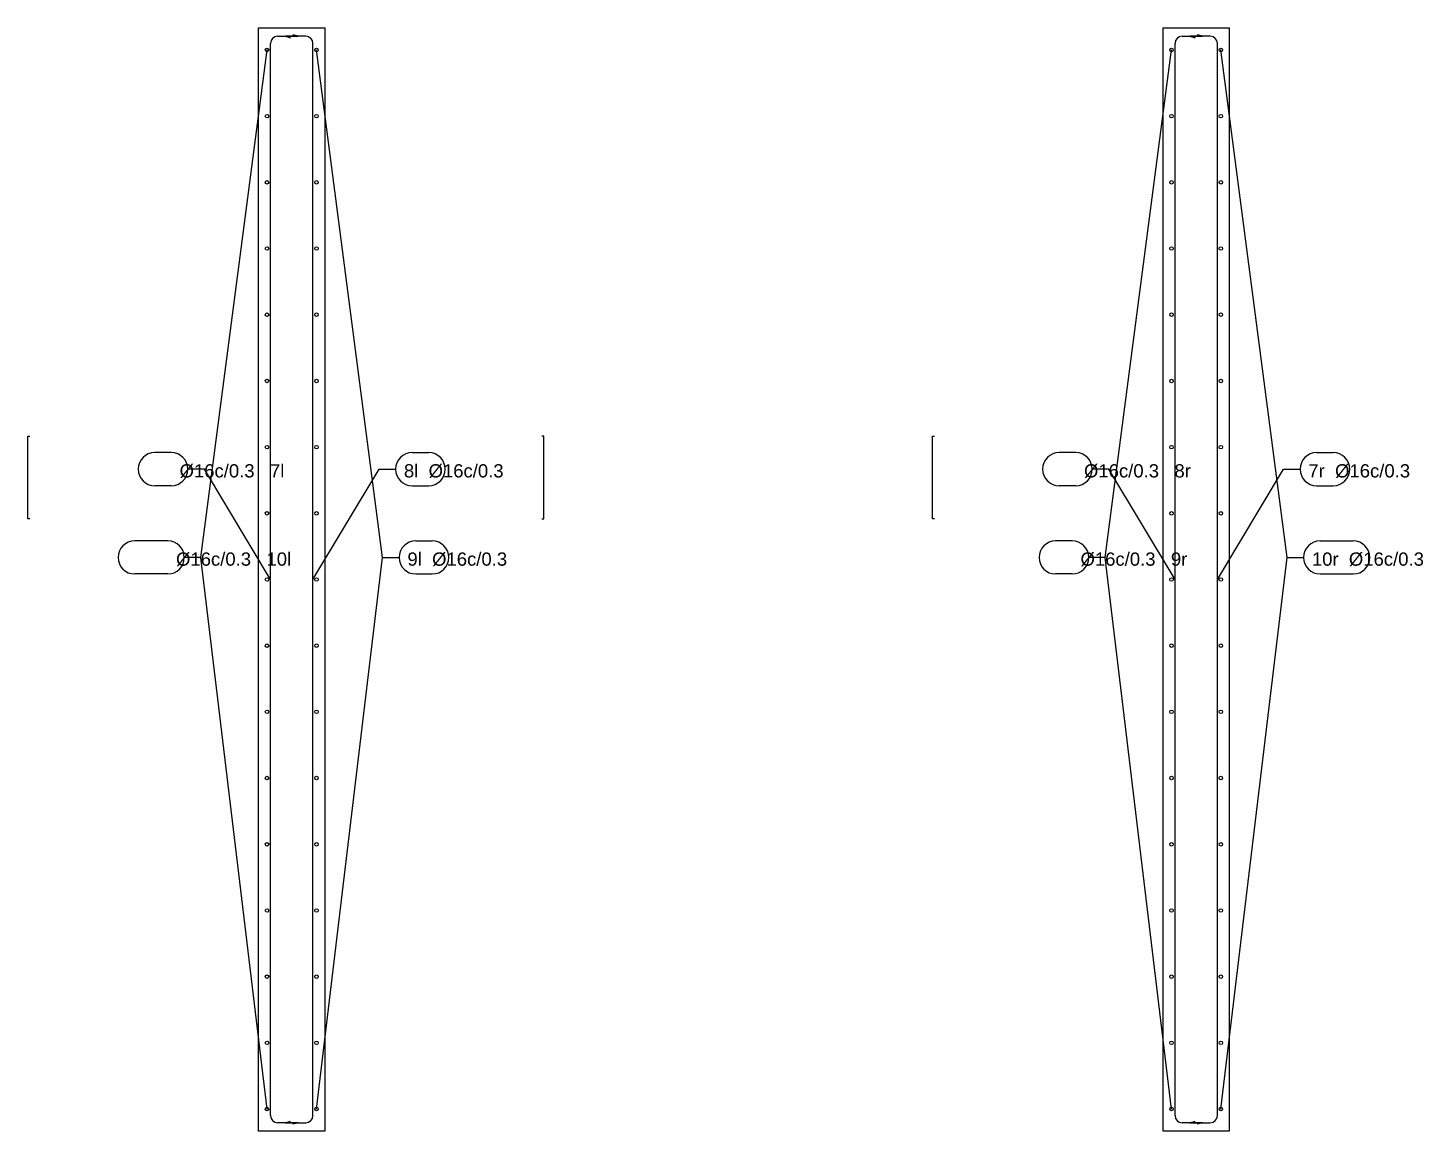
# Model space of a CAD drawing. Extents: x -1.3 to 10.1, y -0.4 to 24.9.
# Drawn here: x -1.35 to 4.98, y 5.2 to 10.2 of the extents above; entities that cross this region are included whole.
import ezdxf

# ---------------------------------------------------------------- set-up
doc = ezdxf.new("R2010")
doc.units = 0
doc.layers.get('0').update_dxf_attribs({"linetype": 'continuous'})
for name, color, linetype in [('color_0', 255, 'Continuous'), ('color_1', 254, 'Continuous'), ('color_2', 253, 'Continuous'), ('color_3', 252, 'Continuous'), ('color_4', 251, 'Continuous'), ('color_6', 249, 'Continuous')]:
    doc.layers.add(name, color=color, linetype=linetype)
doc.styles.get("Standard").update_dxf_attribs({"font": 'ARIAL.TTF'})

# ---------------------------------------------------------------- blocks, each defined once
blk = doc.blocks.new('WIRE024')
at = {"color": 2}
for p, q in [((-0.038, 5.3), (0.262, 7.8)), ((0.262, 7.8), (0.337, 7.8))]:
    blk.add_line(p, q, dxfattribs=at)
blk = doc.blocks.new('SHAPE020')
at = {"color": 0}
for p, q in [((0.412, 7.875), (0.487, 7.875)), ((0.412, 7.725), (0.487, 7.725))]:
    blk.add_line(p, q, dxfattribs=at)
for centre, start, end in [((0.412, 7.8), 90, -90), ((0.487, 7.8), -90, 90)]:
    blk.add_arc(centre, 0.075, start, end, dxfattribs=at)
blk = doc.blocks.new('CIRCLE128')
at = {"color": 1}
blk.add_circle((-0.038, 5.3), 0.008, dxfattribs=at)
blk = doc.blocks.new('CIRCLE129')
at = {"color": 1}
blk.add_circle((-0.038, 5.6), 0.008, dxfattribs=at)
blk = doc.blocks.new('CIRCLE130')
at = {"color": 1}
blk.add_circle((-0.038, 5.9), 0.008, dxfattribs=at)
blk = doc.blocks.new('CIRCLE131')
at = {"color": 1}
blk.add_circle((-0.038, 6.2), 0.008, dxfattribs=at)
blk = doc.blocks.new('CIRCLE132')
at = {"color": 1}
blk.add_circle((-0.038, 6.5), 0.008, dxfattribs=at)
blk = doc.blocks.new('CIRCLE133')
at = {"color": 1}
blk.add_circle((-0.038, 6.8), 0.008, dxfattribs=at)
blk = doc.blocks.new('CIRCLE134')
at = {"color": 1}
blk.add_circle((-0.038, 7.1), 0.008, dxfattribs=at)
blk = doc.blocks.new('CIRCLE135')
at = {"color": 1}
blk.add_circle((-0.038, 7.4), 0.008, dxfattribs=at)
blk = doc.blocks.new('CIRCLE136')
at = {"color": 1}
blk.add_circle((-0.038, 7.7), 0.008, dxfattribs=at)
blk = doc.blocks.new('CIRCLE137')
at = {"color": 1}
blk.add_circle((-0.038, 8), 0.008, dxfattribs=at)
blk = doc.blocks.new('CIRCLE138')
at = {"color": 1}
blk.add_circle((-0.038, 8.3), 0.008, dxfattribs=at)
blk = doc.blocks.new('CIRCLE139')
at = {"color": 1}
blk.add_circle((-0.038, 8.6), 0.008, dxfattribs=at)
blk = doc.blocks.new('CIRCLE140')
at = {"color": 1}
blk.add_circle((-0.038, 8.9), 0.008, dxfattribs=at)
blk = doc.blocks.new('CIRCLE141')
at = {"color": 1}
blk.add_circle((-0.038, 9.2), 0.008, dxfattribs=at)
blk = doc.blocks.new('CIRCLE142')
at = {"color": 1}
blk.add_circle((-0.038, 9.5), 0.008, dxfattribs=at)
blk = doc.blocks.new('CIRCLE143')
at = {"color": 1}
blk.add_circle((-0.038, 9.8), 0.008, dxfattribs=at)
blk = doc.blocks.new('CIRCLE144')
at = {"color": 1}
blk.add_circle((-0.038, 10.1), 0.008, dxfattribs=at)
blk = doc.blocks.new('LINE024')
at = {"color": 2}
blk.add_line((0.262, 7.8), (-0.038, 10.1), dxfattribs=at)
blk = doc.blocks.new('WIRE027')
at = {"color": 2}
for p, q in [((-0.562, 7.8), (-0.637, 7.8)), ((-0.262, 5.3), (-0.562, 7.8))]:
    blk.add_line(p, q, dxfattribs=at)
blk = doc.blocks.new('SHAPE023')
at = {"color": 0}
for p, q in [((-0.712, 7.875), (-0.862, 7.875)), ((-0.712, 7.725), (-0.862, 7.725))]:
    blk.add_line(p, q, dxfattribs=at)
for centre, start, end in [((-0.862, 7.8), 90, -90), ((-0.712, 7.8), -90, 90)]:
    blk.add_arc(centre, 0.075, start, end, dxfattribs=at)
blk = doc.blocks.new('CIRCLE145')
at = {"color": 1}
blk.add_circle((-0.262, 5.3), 0.008, dxfattribs=at)
blk = doc.blocks.new('CIRCLE146')
at = {"color": 1}
blk.add_circle((-0.262, 5.6), 0.008, dxfattribs=at)
blk = doc.blocks.new('CIRCLE147')
at = {"color": 1}
blk.add_circle((-0.262, 5.9), 0.008, dxfattribs=at)
blk = doc.blocks.new('CIRCLE148')
at = {"color": 1}
blk.add_circle((-0.262, 6.2), 0.008, dxfattribs=at)
blk = doc.blocks.new('CIRCLE149')
at = {"color": 1}
blk.add_circle((-0.262, 6.5), 0.008, dxfattribs=at)
blk = doc.blocks.new('CIRCLE150')
at = {"color": 1}
blk.add_circle((-0.262, 6.8), 0.008, dxfattribs=at)
blk = doc.blocks.new('CIRCLE151')
at = {"color": 1}
blk.add_circle((-0.262, 7.1), 0.008, dxfattribs=at)
blk = doc.blocks.new('CIRCLE152')
at = {"color": 1}
blk.add_circle((-0.262, 7.4), 0.008, dxfattribs=at)
blk = doc.blocks.new('CIRCLE153')
at = {"color": 1}
blk.add_circle((-0.262, 7.7), 0.008, dxfattribs=at)
blk = doc.blocks.new('CIRCLE154')
at = {"color": 1}
blk.add_circle((-0.262, 8), 0.008, dxfattribs=at)
blk = doc.blocks.new('CIRCLE155')
at = {"color": 1}
blk.add_circle((-0.262, 8.3), 0.008, dxfattribs=at)
blk = doc.blocks.new('CIRCLE156')
at = {"color": 1}
blk.add_circle((-0.262, 8.6), 0.008, dxfattribs=at)
blk = doc.blocks.new('CIRCLE157')
at = {"color": 1}
blk.add_circle((-0.262, 8.9), 0.008, dxfattribs=at)
blk = doc.blocks.new('CIRCLE158')
at = {"color": 1}
blk.add_circle((-0.262, 9.2), 0.008, dxfattribs=at)
blk = doc.blocks.new('CIRCLE159')
at = {"color": 1}
blk.add_circle((-0.262, 9.5), 0.008, dxfattribs=at)
blk = doc.blocks.new('CIRCLE160')
at = {"color": 1}
blk.add_circle((-0.262, 9.8), 0.008, dxfattribs=at)
blk = doc.blocks.new('CIRCLE161')
at = {"color": 1}
blk.add_circle((-0.262, 10.1), 0.008, dxfattribs=at)
blk = doc.blocks.new('LINE027')
at = {"color": 2}
blk.add_line((-0.562, 7.8), (-0.262, 10.1), dxfattribs=at)
blk = doc.blocks.new('WIRE031')
at = {"color": 3}
for p, q in [((-0.086, 10.162), (-0.179, 10.162)), ((-0.054, 5.27), (-0.054, 10.13)), ((-0.179, 5.238), (-0.086, 5.238))]:
    blk.add_line(p, q, dxfattribs=at)
for centre, start, end in [((-0.086, 10.13), 0, 90), ((-0.086, 5.27), -90, 0)]:
    blk.add_arc(centre, 0.032, start, end, dxfattribs=at)
blk = doc.blocks.new('LINE031')
at = {"color": 6}
blk.add_line((-0.179, 5.238), (-0.1549, 5.2445), dxfattribs=at)
blk = doc.blocks.new('LINE032')
at = {"color": 6}
blk.add_line((-0.179, 10.162), (-0.1549, 10.1555), dxfattribs=at)
blk = doc.blocks.new('WIRE032')
at = {"color": 2}
for p, q in [((-0.054, 7.7), (0.246, 8.2)), ((0.246, 8.2), (0.321, 8.2))]:
    blk.add_line(p, q, dxfattribs=at)
blk = doc.blocks.new('SHAPE027')
at = {"color": 0}
for p, q in [((0.396, 8.275), (0.471, 8.275)), ((0.396, 8.125), (0.471, 8.125))]:
    blk.add_line(p, q, dxfattribs=at)
for centre, start, end in [((0.396, 8.2), 90, -90), ((0.471, 8.2), -90, 90)]:
    blk.add_arc(centre, 0.075, start, end, dxfattribs=at)
blk = doc.blocks.new('SHAPE028')
at = {"color": 0}
for p, q in [((0.9935, 8.35), (0.984, 8.35)), ((0.9935, 7.975), (0.9935, 8.35)), ((0.984, 7.975), (0.9935, 7.975))]:
    blk.add_line(p, q, dxfattribs=at)
blk = doc.blocks.new('WIRE034')
at = {"color": 3}
for p, q in [((-0.246, 5.27), (-0.246, 10.13)), ((-0.214, 10.162), (-0.121, 10.162)), ((-0.121, 5.238), (-0.214, 5.238))]:
    blk.add_line(p, q, dxfattribs=at)
for centre, start, end in [((-0.214, 10.13), 90, -180), ((-0.214, 5.27), -180, -90)]:
    blk.add_arc(centre, 0.032, start, end, dxfattribs=at)
blk = doc.blocks.new('LINE034')
at = {"color": 6}
blk.add_line((-0.121, 5.238), (-0.1451, 5.2315), dxfattribs=at)
blk = doc.blocks.new('LINE035')
at = {"color": 6}
blk.add_line((-0.121, 10.162), (-0.1451, 10.1685), dxfattribs=at)
blk = doc.blocks.new('WIRE035')
at = {"color": 2}
for p, q in [((-0.546, 8.2), (-0.621, 8.2)), ((-0.246, 7.7), (-0.546, 8.2))]:
    blk.add_line(p, q, dxfattribs=at)
blk = doc.blocks.new('SHAPE030')
at = {"color": 0}
for p, q in [((-0.696, 8.275), (-0.771, 8.275)), ((-0.696, 8.125), (-0.771, 8.125))]:
    blk.add_line(p, q, dxfattribs=at)
for centre, start, end in [((-0.771, 8.2), 90, -90), ((-0.696, 8.2), -90, 90)]:
    blk.add_arc(centre, 0.075, start, end, dxfattribs=at)
blk = doc.blocks.new('SHAPE031')
at = {"color": 0}
for p, q in [((-1.346, 7.975), (-1.346, 8.35)), ((-1.346, 8.35), (-1.3365, 8.35)), ((-1.3365, 7.975), (-1.346, 7.975))]:
    blk.add_line(p, q, dxfattribs=at)
blk = doc.blocks.new('SHAPE032')
at = {"color": 4}
for p, q in [((-0.3, 5.2), (-0.3, 10.2)), ((-0.3, 10.2), (0, 10.2)), ((0, 10.2), (0, 5.2)), ((0, 5.2), (-0.3, 5.2))]:
    blk.add_line(p, q, dxfattribs=at)
blk = doc.blocks.new('WIRE036')
at = {"color": 2}
for p, q in [((4.062, 5.3), (4.362, 7.8)), ((4.362, 7.8), (4.437, 7.8))]:
    blk.add_line(p, q, dxfattribs=at)
blk = doc.blocks.new('SHAPE033')
at = {"color": 0}
for p, q in [((4.512, 7.875), (4.662, 7.875)), ((4.512, 7.725), (4.662, 7.725))]:
    blk.add_line(p, q, dxfattribs=at)
for centre, start, end in [((4.512, 7.8), 90, -90), ((4.662, 7.8), -90, 90)]:
    blk.add_arc(centre, 0.075, start, end, dxfattribs=at)
blk = doc.blocks.new('CIRCLE178')
at = {"color": 1}
blk.add_circle((4.062, 5.3), 0.008, dxfattribs=at)
blk = doc.blocks.new('CIRCLE179')
at = {"color": 1}
blk.add_circle((4.062, 5.6), 0.008, dxfattribs=at)
blk = doc.blocks.new('CIRCLE180')
at = {"color": 1}
blk.add_circle((4.062, 5.9), 0.008, dxfattribs=at)
blk = doc.blocks.new('CIRCLE181')
at = {"color": 1}
blk.add_circle((4.062, 6.2), 0.008, dxfattribs=at)
blk = doc.blocks.new('CIRCLE182')
at = {"color": 1}
blk.add_circle((4.062, 6.5), 0.008, dxfattribs=at)
blk = doc.blocks.new('CIRCLE183')
at = {"color": 1}
blk.add_circle((4.062, 6.8), 0.008, dxfattribs=at)
blk = doc.blocks.new('CIRCLE184')
at = {"color": 1}
blk.add_circle((4.062, 7.1), 0.008, dxfattribs=at)
blk = doc.blocks.new('CIRCLE185')
at = {"color": 1}
blk.add_circle((4.062, 7.4), 0.008, dxfattribs=at)
blk = doc.blocks.new('CIRCLE186')
at = {"color": 1}
blk.add_circle((4.062, 7.7), 0.008, dxfattribs=at)
blk = doc.blocks.new('CIRCLE187')
at = {"color": 1}
blk.add_circle((4.062, 8), 0.008, dxfattribs=at)
blk = doc.blocks.new('CIRCLE188')
at = {"color": 1}
blk.add_circle((4.062, 8.3), 0.008, dxfattribs=at)
blk = doc.blocks.new('CIRCLE189')
at = {"color": 1}
blk.add_circle((4.062, 8.6), 0.008, dxfattribs=at)
blk = doc.blocks.new('CIRCLE190')
at = {"color": 1}
blk.add_circle((4.062, 8.9), 0.008, dxfattribs=at)
blk = doc.blocks.new('CIRCLE191')
at = {"color": 1}
blk.add_circle((4.062, 9.2), 0.008, dxfattribs=at)
blk = doc.blocks.new('CIRCLE192')
at = {"color": 1}
blk.add_circle((4.062, 9.5), 0.008, dxfattribs=at)
blk = doc.blocks.new('CIRCLE193')
at = {"color": 1}
blk.add_circle((4.062, 9.8), 0.008, dxfattribs=at)
blk = doc.blocks.new('CIRCLE194')
at = {"color": 1}
blk.add_circle((4.062, 10.1), 0.008, dxfattribs=at)
blk = doc.blocks.new('LINE036')
at = {"color": 2}
blk.add_line((4.362, 7.8), (4.062, 10.1), dxfattribs=at)
blk = doc.blocks.new('WIRE039')
at = {"color": 2}
for p, q in [((3.538, 7.8), (3.463, 7.8)), ((3.838, 5.3), (3.538, 7.8))]:
    blk.add_line(p, q, dxfattribs=at)
blk = doc.blocks.new('SHAPE036')
at = {"color": 0}
for p, q in [((3.388, 7.875), (3.313, 7.875)), ((3.388, 7.725), (3.313, 7.725))]:
    blk.add_line(p, q, dxfattribs=at)
for centre, start, end in [((3.313, 7.8), 90, -90), ((3.388, 7.8), -90, 90)]:
    blk.add_arc(centre, 0.075, start, end, dxfattribs=at)
blk = doc.blocks.new('CIRCLE195')
at = {"color": 1}
blk.add_circle((3.838, 5.3), 0.008, dxfattribs=at)
blk = doc.blocks.new('CIRCLE196')
at = {"color": 1}
blk.add_circle((3.838, 5.6), 0.008, dxfattribs=at)
blk = doc.blocks.new('CIRCLE197')
at = {"color": 1}
blk.add_circle((3.838, 5.9), 0.008, dxfattribs=at)
blk = doc.blocks.new('CIRCLE198')
at = {"color": 1}
blk.add_circle((3.838, 6.2), 0.008, dxfattribs=at)
blk = doc.blocks.new('CIRCLE199')
at = {"color": 1}
blk.add_circle((3.838, 6.5), 0.008, dxfattribs=at)
blk = doc.blocks.new('CIRCLE200')
at = {"color": 1}
blk.add_circle((3.838, 6.8), 0.008, dxfattribs=at)
blk = doc.blocks.new('CIRCLE201')
at = {"color": 1}
blk.add_circle((3.838, 7.1), 0.008, dxfattribs=at)
blk = doc.blocks.new('CIRCLE202')
at = {"color": 1}
blk.add_circle((3.838, 7.4), 0.008, dxfattribs=at)
blk = doc.blocks.new('CIRCLE203')
at = {"color": 1}
blk.add_circle((3.838, 7.7), 0.008, dxfattribs=at)
blk = doc.blocks.new('CIRCLE204')
at = {"color": 1}
blk.add_circle((3.838, 8), 0.008, dxfattribs=at)
blk = doc.blocks.new('CIRCLE205')
at = {"color": 1}
blk.add_circle((3.838, 8.3), 0.008, dxfattribs=at)
blk = doc.blocks.new('CIRCLE206')
at = {"color": 1}
blk.add_circle((3.838, 8.6), 0.008, dxfattribs=at)
blk = doc.blocks.new('CIRCLE207')
at = {"color": 1}
blk.add_circle((3.838, 8.9), 0.008, dxfattribs=at)
blk = doc.blocks.new('CIRCLE208')
at = {"color": 1}
blk.add_circle((3.838, 9.2), 0.008, dxfattribs=at)
blk = doc.blocks.new('CIRCLE209')
at = {"color": 1}
blk.add_circle((3.838, 9.5), 0.008, dxfattribs=at)
blk = doc.blocks.new('CIRCLE210')
at = {"color": 1}
blk.add_circle((3.838, 9.8), 0.008, dxfattribs=at)
blk = doc.blocks.new('CIRCLE211')
at = {"color": 1}
blk.add_circle((3.838, 10.1), 0.008, dxfattribs=at)
blk = doc.blocks.new('LINE039')
at = {"color": 2}
blk.add_line((3.538, 7.8), (3.838, 10.1), dxfattribs=at)
blk = doc.blocks.new('WIRE043')
at = {"color": 3}
for p, q in [((4.014, 10.162), (3.921, 10.162)), ((4.046, 5.27), (4.046, 10.13)), ((3.921, 5.238), (4.014, 5.238))]:
    blk.add_line(p, q, dxfattribs=at)
for centre, start, end in [((4.014, 10.13), 0, 90), ((4.014, 5.27), -90, 0)]:
    blk.add_arc(centre, 0.032, start, end, dxfattribs=at)
blk = doc.blocks.new('LINE043')
at = {"color": 6}
blk.add_line((3.921, 5.238), (3.9451, 5.2445), dxfattribs=at)
blk = doc.blocks.new('LINE044')
at = {"color": 6}
blk.add_line((3.921, 10.162), (3.9451, 10.1555), dxfattribs=at)
blk = doc.blocks.new('WIRE044')
at = {"color": 2}
for p, q in [((4.046, 7.7), (4.346, 8.2)), ((4.346, 8.2), (4.421, 8.2))]:
    blk.add_line(p, q, dxfattribs=at)
blk = doc.blocks.new('SHAPE040')
at = {"color": 0}
for p, q in [((4.496, 8.275), (4.571, 8.275)), ((4.496, 8.125), (4.571, 8.125))]:
    blk.add_line(p, q, dxfattribs=at)
for centre, start, end in [((4.496, 8.2), 90, -90), ((4.571, 8.2), -90, 90)]:
    blk.add_arc(centre, 0.075, start, end, dxfattribs=at)
blk = doc.blocks.new('WIRE046')
at = {"color": 3}
for p, q in [((3.854, 5.27), (3.854, 10.13)), ((3.886, 10.162), (3.979, 10.162)), ((3.979, 5.238), (3.886, 5.238))]:
    blk.add_line(p, q, dxfattribs=at)
for centre, start, end in [((3.886, 10.13), 90, -180), ((3.886, 5.27), -180, -90)]:
    blk.add_arc(centre, 0.032, start, end, dxfattribs=at)
blk = doc.blocks.new('LINE046')
at = {"color": 6}
blk.add_line((3.979, 5.238), (3.9549, 5.2315), dxfattribs=at)
blk = doc.blocks.new('LINE047')
at = {"color": 6}
blk.add_line((3.979, 10.162), (3.9549, 10.1685), dxfattribs=at)
blk = doc.blocks.new('WIRE047')
at = {"color": 2}
for p, q in [((3.554, 8.2), (3.479, 8.2)), ((3.854, 7.7), (3.554, 8.2))]:
    blk.add_line(p, q, dxfattribs=at)
blk = doc.blocks.new('SHAPE043')
at = {"color": 0}
for p, q in [((3.404, 8.275), (3.329, 8.275)), ((3.404, 8.125), (3.329, 8.125))]:
    blk.add_line(p, q, dxfattribs=at)
for centre, start, end in [((3.329, 8.2), 90, -90), ((3.404, 8.2), -90, 90)]:
    blk.add_arc(centre, 0.075, start, end, dxfattribs=at)
blk = doc.blocks.new('SHAPE044')
at = {"color": 0}
for p, q in [((2.754, 7.975), (2.754, 8.35)), ((2.754, 8.35), (2.7635, 8.35)), ((2.7635, 7.975), (2.754, 7.975))]:
    blk.add_line(p, q, dxfattribs=at)
blk = doc.blocks.new('SHAPE045')
at = {"color": 4}
for p, q in [((3.8, 5.2), (3.8, 10.2)), ((3.8, 10.2), (4.1, 10.2)), ((4.1, 10.2), (4.1, 5.2)), ((4.1, 5.2), (3.8, 5.2))]:
    blk.add_line(p, q, dxfattribs=at)

msp = doc.modelspace()

# ---------------------------------------------------------------- block references
at = {"layer": 'color_0', "color": 0}
for name in ['SHAPE031', 'SHAPE028', 'SHAPE044', 'SHAPE030', 'SHAPE027', 'SHAPE043', 'SHAPE040', 'SHAPE023', 'SHAPE020', 'SHAPE036', 'SHAPE033']:
    msp.add_blockref(name, (0, 0), dxfattribs=at)
at = {"layer": 'color_1', "color": 1}
for name in ['CIRCLE161', 'CIRCLE144', 'CIRCLE211', 'CIRCLE194', 'CIRCLE160', 'CIRCLE143', 'CIRCLE210', 'CIRCLE193', 'CIRCLE159', 'CIRCLE142', 'CIRCLE209', 'CIRCLE192', 'CIRCLE158', 'CIRCLE141', 'CIRCLE208', 'CIRCLE191', 'CIRCLE157', 'CIRCLE140', 'CIRCLE207', 'CIRCLE190', 'CIRCLE156', 'CIRCLE139', 'CIRCLE206', 'CIRCLE189', 'CIRCLE155', 'CIRCLE138', 'CIRCLE205', 'CIRCLE188', 'CIRCLE154', 'CIRCLE137', 'CIRCLE204', 'CIRCLE187', 'CIRCLE153', 'CIRCLE136', 'CIRCLE203', 'CIRCLE186', 'CIRCLE152', 'CIRCLE135', 'CIRCLE202', 'CIRCLE185', 'CIRCLE151', 'CIRCLE134', 'CIRCLE201', 'CIRCLE184', 'CIRCLE150', 'CIRCLE133', 'CIRCLE200', 'CIRCLE183', 'CIRCLE149', 'CIRCLE132', 'CIRCLE199', 'CIRCLE182', 'CIRCLE148', 'CIRCLE131', 'CIRCLE198', 'CIRCLE181', 'CIRCLE147', 'CIRCLE130', 'CIRCLE197', 'CIRCLE180', 'CIRCLE146', 'CIRCLE129', 'CIRCLE196', 'CIRCLE179', 'CIRCLE145', 'CIRCLE128', 'CIRCLE195', 'CIRCLE178']:
    msp.add_blockref(name, (0, 0), dxfattribs=at)
at = {"layer": 'color_2', "color": 2}
for name in ['LINE027', 'LINE024', 'LINE039', 'LINE036', 'WIRE035', 'WIRE032', 'WIRE047', 'WIRE044', 'WIRE027', 'WIRE024', 'WIRE039', 'WIRE036']:
    msp.add_blockref(name, (0, 0), dxfattribs=at)
at = {"layer": 'color_3', "color": 3}
for name in ['WIRE034', 'WIRE031', 'WIRE046', 'WIRE043']:
    msp.add_blockref(name, (0, 0), dxfattribs=at)
at = {"layer": 'color_4', "color": 4}
for name in ['SHAPE032', 'SHAPE045']:
    msp.add_blockref(name, (0, 0), dxfattribs=at)
at = {"layer": 'color_6', "color": 6}
for name in ['LINE032', 'LINE035', 'LINE044', 'LINE047', 'LINE031', 'LINE034', 'LINE043', 'LINE046']:
    msp.add_blockref(name, (0, 0), dxfattribs=at)

# ---------------------------------------------------------------- texts
at = {"layer": 'color_0', "color": 0}
for s, p in [('%%C16c/0.3   7l', (-0.6585, 8.1625)), ('8l  %%C16c/0.3', (0.3585, 8.1625)), ('%%C16c/0.3   8r', (3.4415, 8.1625)), ('7r  %%C16c/0.3', (4.4585, 8.1625)), ('%%C16c/0.3   10l', (-0.6745, 7.7625)), ('9l  %%C16c/0.3', (0.3745, 7.7625)), ('%%C16c/0.3   9r', (3.4255, 7.7625)), ('10r  %%C16c/0.3', (4.4745, 7.7625))]:
    msp.add_text(s, height=0.06, dxfattribs=at).set_placement(p)

doc.saveas('drawing.dxf')
